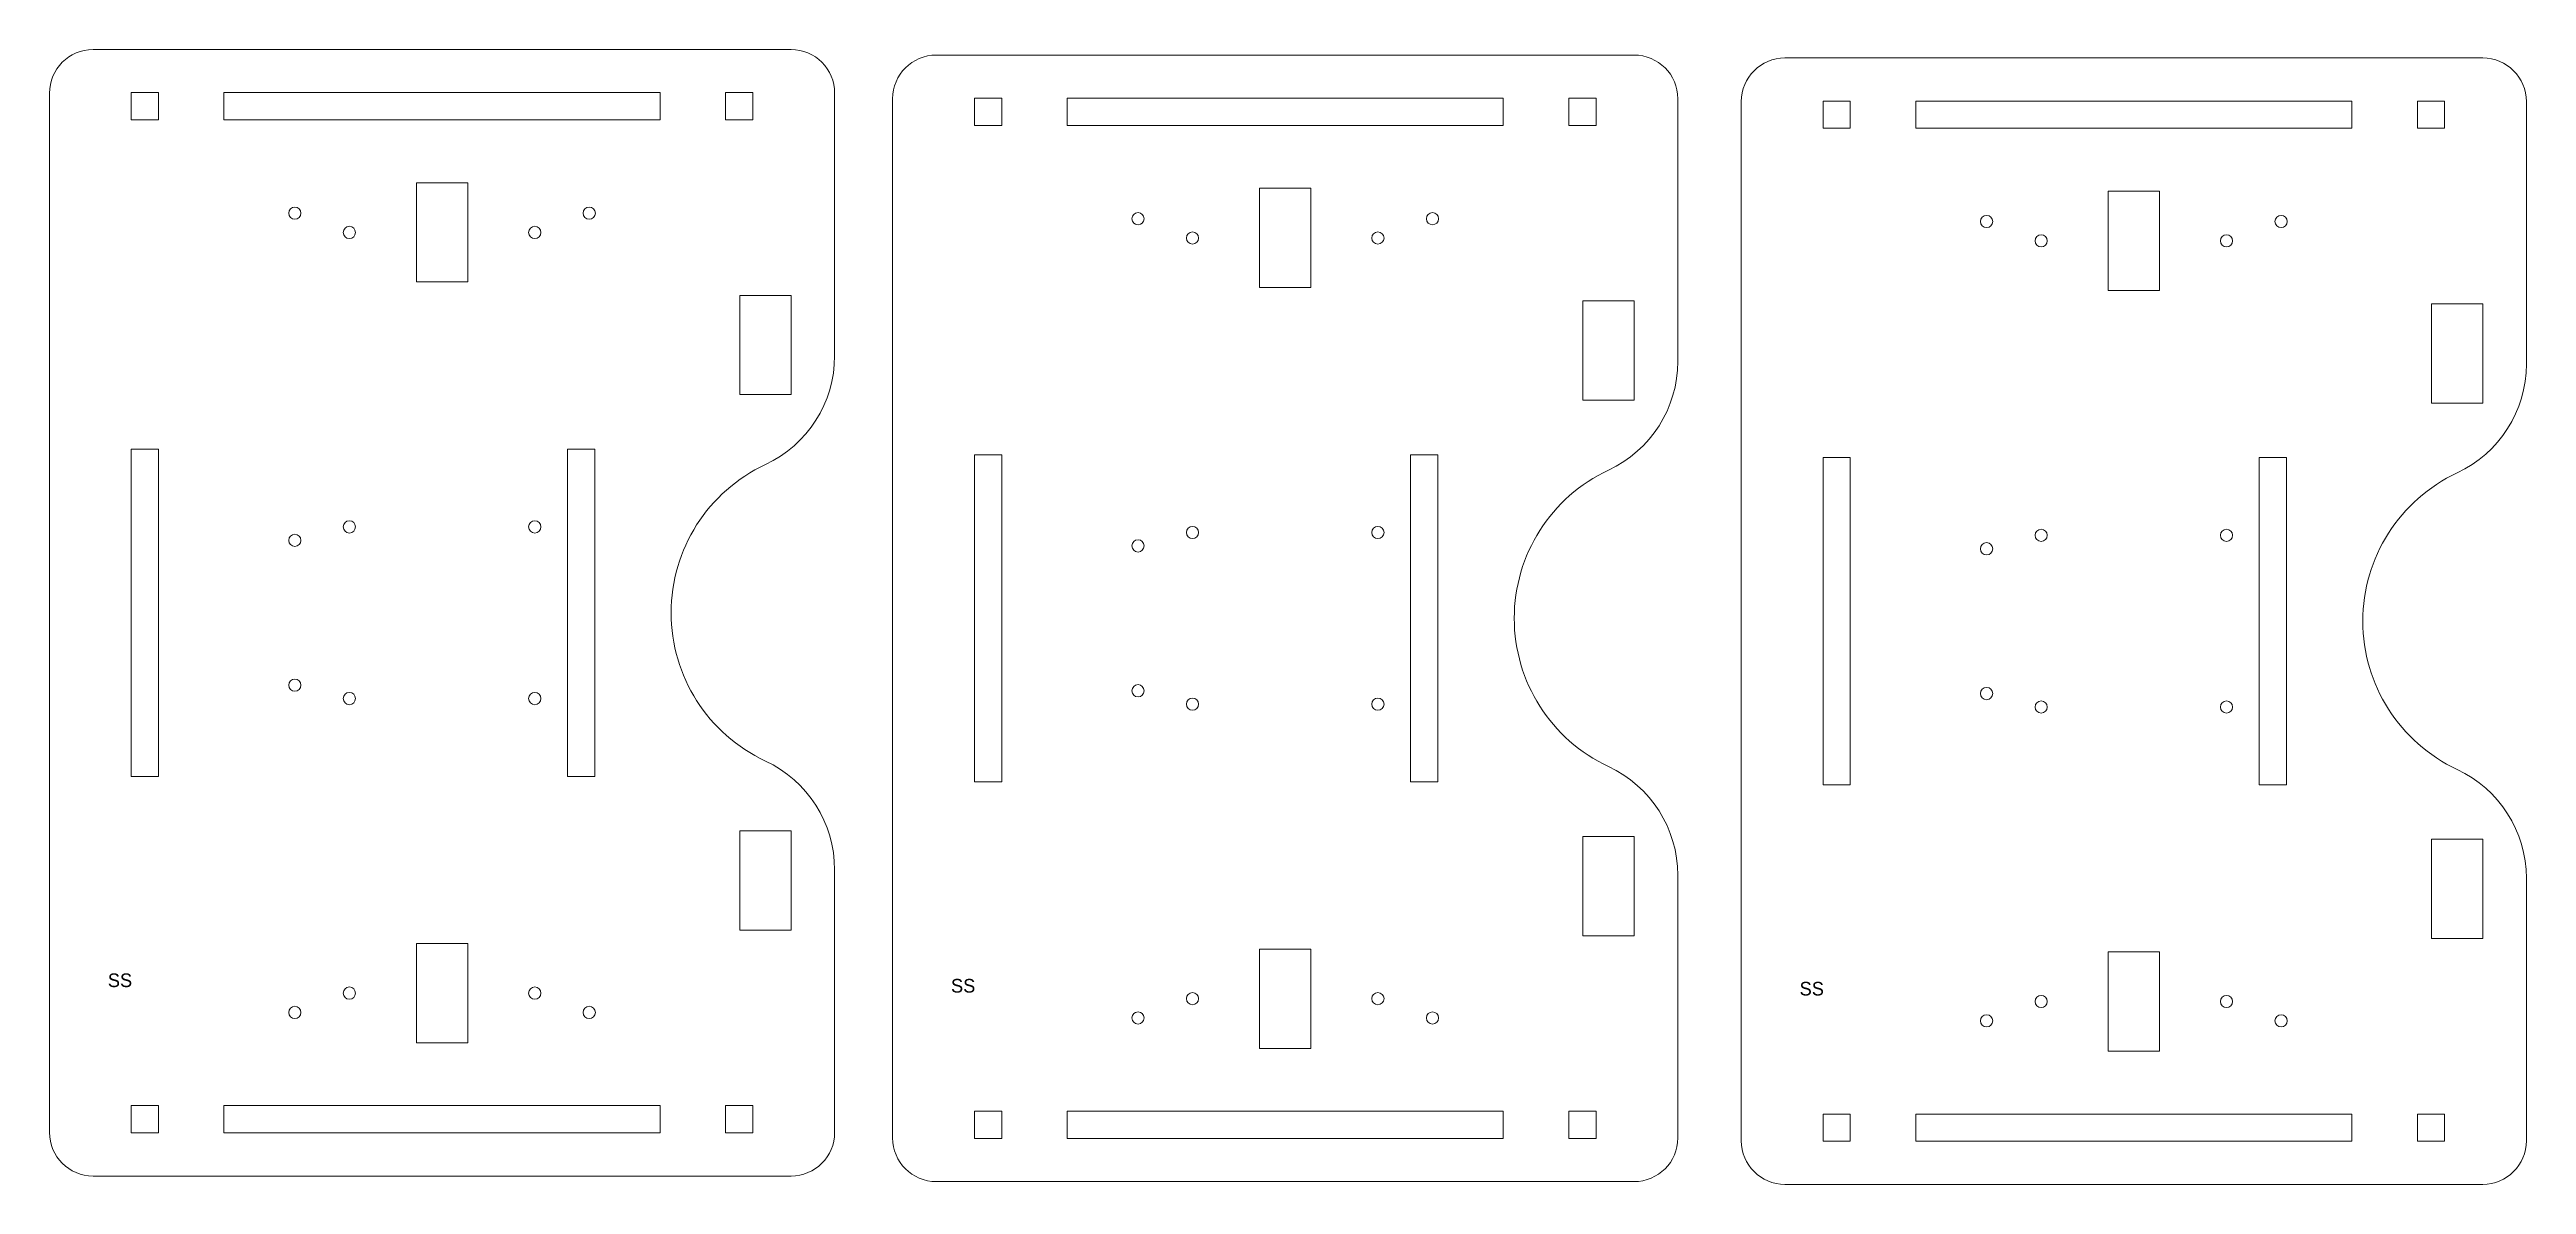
# Model space of a CAD drawing. Header units: inches. Extents: x -7.7 to 15, y 0 to 10.4.
import ezdxf

# ---------------------------------------------------------------- set-up
doc = ezdxf.new("R2010")
doc.units = ezdxf.units.IN
doc.header["$MEASUREMENT"] = 0

msp = doc.modelspace()

# ---------------------------------------------------------------- linework, layer by layer
at = {"color": 1, "linetype": 'Continuous', "lineweight": 5}
for p, q in [((-0.932, 10.379), (-7.332, 10.379)), ((6.8, 10.328), (0.4, 10.328)), ((14.582, 10.302), (8.182, 10.302)), ((-7.732, 9.979), (-7.732, 0.451)), ((-6.732, 9.984), (-6.982, 9.984)), ((-6.982, 9.984), (-6.982, 9.734)), ((-6.732, 9.734), (-6.732, 9.984)), ((-2.132, 9.984), (-6.132, 9.984)), ((-6.132, 9.984), (-6.132, 9.734)), ((-2.132, 9.734), (-2.132, 9.984)), ((-1.282, 9.984), (-1.532, 9.984)), ((-1.532, 9.984), (-1.532, 9.734)), ((-1.282, 9.734), (-1.282, 9.984)), ((-0.532, 7.571), (-0.532, 9.979)), ((0, 9.928), (0, 0.4)), ((1, 9.933), (0.75, 9.933)), ((0.75, 9.933), (0.75, 9.683)), ((1, 9.683), (1, 9.933)), ((5.6, 9.933), (1.6, 9.933)), ((1.6, 9.933), (1.6, 9.683)), ((5.6, 9.683), (5.6, 9.933)), ((6.45, 9.933), (6.2, 9.933)), ((6.2, 9.933), (6.2, 9.683)), ((6.45, 9.683), (6.45, 9.933)), ((7.2, 7.52), (7.2, 9.928)), ((7.782, 9.902), (7.782, 0.374)), ((8.782, 9.907), (8.532, 9.907)), ((8.532, 9.907), (8.532, 9.657)), ((8.782, 9.657), (8.782, 9.907)), ((13.382, 9.907), (9.382, 9.907)), ((9.382, 9.907), (9.382, 9.657)), ((13.382, 9.657), (13.382, 9.907)), ((14.232, 9.907), (13.982, 9.907)), ((13.982, 9.907), (13.982, 9.657)), ((14.232, 9.657), (14.232, 9.907)), ((14.982, 7.494), (14.982, 9.902)), ((-6.982, 9.734), (-6.732, 9.734)), ((-6.132, 9.734), (-2.132, 9.734)), ((-1.532, 9.734), (-1.282, 9.734)), ((0.75, 9.683), (1, 9.683)), ((1.6, 9.683), (5.6, 9.683)), ((6.2, 9.683), (6.45, 9.683)), ((8.532, 9.657), (8.782, 9.657)), ((9.382, 9.657), (13.382, 9.657)), ((13.982, 9.657), (14.232, 9.657)), ((-3.897, 9.158), (-4.367, 9.158)), ((-4.367, 9.158), (-4.367, 8.248)), ((-3.897, 8.248), (-3.897, 9.158)), ((3.835, 9.107), (3.365, 9.107)), ((3.365, 9.107), (3.365, 8.197)), ((3.835, 8.197), (3.835, 9.107)), ((11.617, 9.081), (11.147, 9.081)), ((11.147, 9.081), (11.147, 8.171)), ((11.617, 8.171), (11.617, 9.081)), ((-4.367, 8.248), (-3.897, 8.248)), ((3.365, 8.197), (3.835, 8.197)), ((-1.402, 8.125), (-1.402, 7.215)), ((-0.932, 8.125), (-1.402, 8.125)), ((-0.932, 7.215), (-0.932, 8.125)), ((6.33, 8.074), (6.33, 7.164)), ((6.8, 8.074), (6.33, 8.074)), ((6.8, 7.164), (6.8, 8.074)), ((11.147, 8.171), (11.617, 8.171)), ((14.112, 8.048), (14.112, 7.138)), ((14.582, 8.048), (14.112, 8.048)), ((14.582, 7.138), (14.582, 8.048)), ((-1.402, 7.215), (-0.932, 7.215)), ((6.33, 7.164), (6.8, 7.164)), ((14.112, 7.138), (14.582, 7.138)), ((-6.982, 6.715), (-6.982, 3.715)), ((-6.732, 6.715), (-6.982, 6.715)), ((-6.732, 3.715), (-6.732, 6.715)), ((-2.982, 6.715), (-2.982, 3.715)), ((-2.732, 6.715), (-2.982, 6.715)), ((-2.732, 3.715), (-2.732, 6.715)), ((0.75, 6.664), (0.75, 3.664)), ((1, 6.664), (0.75, 6.664)), ((1, 3.664), (1, 6.664)), ((4.75, 6.664), (4.75, 3.664)), ((5, 6.664), (4.75, 6.664)), ((5, 3.664), (5, 6.664)), ((8.532, 6.638), (8.532, 3.638)), ((8.782, 6.638), (8.532, 6.638)), ((8.782, 3.638), (8.782, 6.638)), ((12.532, 6.638), (12.532, 3.638)), ((12.782, 6.638), (12.532, 6.638)), ((12.782, 3.638), (12.782, 6.638)), ((-6.982, 3.715), (-6.732, 3.715)), ((-2.982, 3.715), (-2.732, 3.715)), ((0.75, 3.664), (1, 3.664)), ((4.75, 3.664), (5, 3.664)), ((8.532, 3.638), (8.782, 3.638)), ((12.532, 3.638), (12.782, 3.638)), ((-1.402, 3.215), (-1.402, 2.305)), ((-0.932, 3.215), (-1.402, 3.215)), ((-0.932, 2.305), (-0.932, 3.215)), ((6.33, 3.164), (6.33, 2.254)), ((6.8, 3.164), (6.33, 3.164)), ((6.8, 2.254), (6.8, 3.164)), ((14.112, 3.138), (14.112, 2.228)), ((14.582, 3.138), (14.112, 3.138)), ((14.582, 2.228), (14.582, 3.138)), ((-0.532, 0.451), (-0.532, 2.859)), ((7.2, 0.4), (7.2, 2.808)), ((14.982, 0.374), (14.982, 2.782)), ((-1.402, 2.305), (-0.932, 2.305)), ((-4.367, 2.182), (-4.367, 1.272)), ((-3.897, 2.182), (-4.367, 2.182)), ((-3.897, 1.272), (-3.897, 2.182)), ((3.365, 2.131), (3.365, 1.221)), ((3.835, 2.131), (3.365, 2.131)), ((3.835, 1.221), (3.835, 2.131)), ((6.33, 2.254), (6.8, 2.254)), ((11.147, 2.105), (11.147, 1.195)), ((11.617, 2.105), (11.147, 2.105)), ((11.617, 1.195), (11.617, 2.105)), ((14.112, 2.228), (14.582, 2.228)), ((-4.367, 1.272), (-3.897, 1.272)), ((3.365, 1.221), (3.835, 1.221)), ((11.147, 1.195), (11.617, 1.195)), ((-6.732, 0.696), (-6.982, 0.696)), ((-6.982, 0.696), (-6.982, 0.446)), ((-6.732, 0.446), (-6.732, 0.696)), ((-2.132, 0.696), (-6.132, 0.696)), ((-6.132, 0.696), (-6.132, 0.446)), ((-2.132, 0.446), (-2.132, 0.696)), ((-1.532, 0.696), (-1.532, 0.446)), ((-1.282, 0.696), (-1.532, 0.696)), ((-1.282, 0.446), (-1.282, 0.696)), ((1, 0.645), (0.75, 0.645)), ((0.75, 0.645), (0.75, 0.395)), ((1, 0.395), (1, 0.645)), ((5.6, 0.645), (1.6, 0.645)), ((1.6, 0.645), (1.6, 0.395)), ((5.6, 0.395), (5.6, 0.645)), ((6.2, 0.645), (6.2, 0.395)), ((6.45, 0.645), (6.2, 0.645)), ((6.45, 0.395), (6.45, 0.645)), ((8.782, 0.619), (8.532, 0.619)), ((8.532, 0.619), (8.532, 0.369)), ((8.782, 0.369), (8.782, 0.619)), ((13.382, 0.619), (9.382, 0.619)), ((9.382, 0.619), (9.382, 0.369)), ((13.382, 0.369), (13.382, 0.619)), ((13.982, 0.619), (13.982, 0.369)), ((14.232, 0.619), (13.982, 0.619)), ((14.232, 0.369), (14.232, 0.619)), ((-6.982, 0.446), (-6.732, 0.446)), ((-6.132, 0.446), (-2.132, 0.446)), ((-1.532, 0.446), (-1.282, 0.446)), ((0.75, 0.395), (1, 0.395)), ((1.6, 0.395), (5.6, 0.395)), ((6.2, 0.395), (6.45, 0.395)), ((8.532, 0.369), (8.782, 0.369)), ((9.382, 0.369), (13.382, 0.369)), ((13.982, 0.369), (14.232, 0.369)), ((-7.332, 0.051), (-0.932, 0.051)), ((0.4, 0), (6.8, 0)), ((8.182, -0.026), (14.582, -0.026))]:
    msp.add_line(p, q, dxfattribs=at)
for centre in [(-5.482, 8.879), (-2.782, 8.879), (2.25, 8.828), (4.95, 8.828), (-4.982, 8.702), (-3.282, 8.702), (2.75, 8.651), (4.45, 8.651), (10.032, 8.802), (10.532, 8.625), (12.232, 8.625), (12.732, 8.802), (-5.482, 5.879), (-4.982, 6.002), (-3.282, 6.002), (2.75, 5.951), (4.45, 5.951), (10.532, 5.925), (12.232, 5.925), (2.25, 5.828), (10.032, 5.802), (-5.482, 4.551), (2.25, 4.5), (-4.982, 4.428), (-3.282, 4.428), (2.75, 4.377), (4.45, 4.377), (10.032, 4.474), (10.532, 4.351), (12.232, 4.351), (-5.482, 1.551), (-4.982, 1.728), (-3.282, 1.728), (-2.782, 1.551), (2.75, 1.677), (4.45, 1.677), (10.532, 1.651), (12.232, 1.651), (2.25, 1.5), (4.95, 1.5), (10.032, 1.474), (12.732, 1.474)]:
    msp.add_circle(centre, 0.056, dxfattribs=at)
for centre, radius, start, end in [((-7.332, 9.979), 0.4, 90, 180), ((-0.932, 9.979), 0.4, 0, 90), ((0.4, 9.928), 0.4, 90, 180), ((6.8, 9.928), 0.4, 0, 90), ((8.182, 9.902), 0.4, 90, 180), ((14.582, 9.902), 0.4, 0, 90), ((-1.632, 7.571), 1.1, 295.029, 0), ((6.1, 7.52), 1.1, 295.029, 0), ((13.882, 7.494), 1.1, 295.029, 0), ((-0.532, 5.215), 1.5, 115.029, 244.971), ((7.2, 5.164), 1.5, 115.029, 244.971), ((14.982, 5.138), 1.5, 115.029, 244.971), ((-1.632, 2.859), 1.1, 0, 64.971), ((6.1, 2.808), 1.1, 0, 64.971), ((13.882, 2.782), 1.1, 0, 64.971), ((-7.332, 0.451), 0.4, 180, 270), ((-0.932, 0.451), 0.4, 270, 0), ((0.4, 0.4), 0.4, 180, 270), ((6.8, 0.4), 0.4, 270, 0), ((8.182, 0.374), 0.4, 180, 270), ((14.582, 0.374), 0.4, 270, 0)]:
    msp.add_arc(centre, radius, start, end, dxfattribs=at)

# ---------------------------------------------------------------- texts
at = {"color": 2, "lineweight": 5, "char_height": 0.125, "width": 0.59595, "attachment_point": 1}
for insert in [(-7.197, 1.908), (0.535, 1.858), (8.317, 1.831)]:
    msp.add_mtext('{SS}', dxfattribs=dict(at, insert=insert))

doc.saveas('drawing.dxf')
